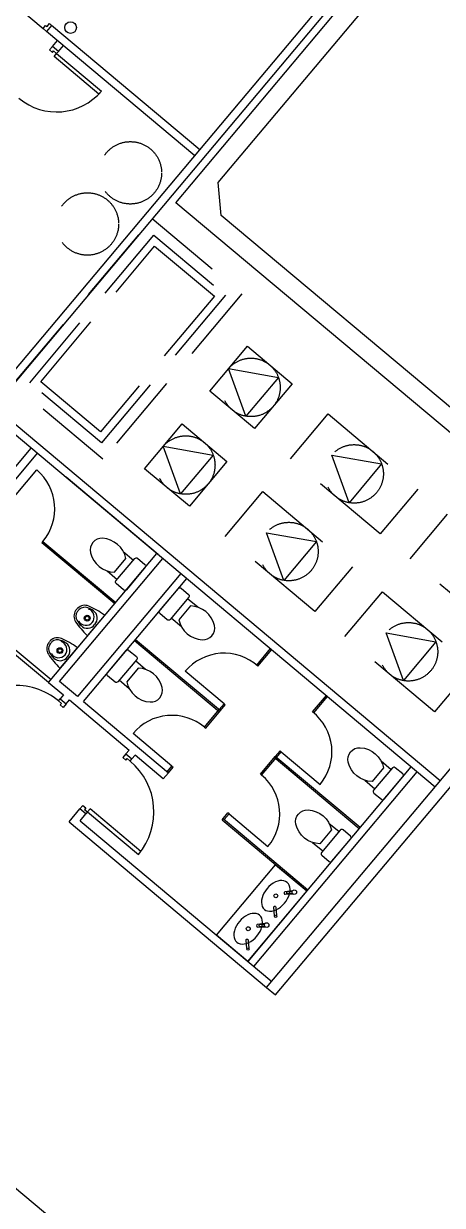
# Model space of a CAD drawing. Header units: millimetres. Extents: x 833779156 to 834921471, y 817530835 to 818378701.
# Drawn here: x 833820606 to 833821947, y 817931902 to 817935690 of the extents above; entities that cross this region are included whole.
import ezdxf

# ---------------------------------------------------------------- set-up
doc = ezdxf.new("R2010")
doc.units = ezdxf.units.MM
doc.header["$LTSCALE"] = 1000
doc.header["$MEASUREMENT"] = 0
doc.linetypes.add('HIDDEN', pattern=[0.375, 0.25, -0.125])

msp = doc.modelspace()

# ---------------------------------------------------------------- linework, layer by layer
at = {"color": 252}
for p, q in [((833821170.63648, 817935286.04244), (833822284.26602, 817936613.21443)), ((833822303.41713, 817936597.14474), (833820511.64668, 817934461.79587)), ((833821093.23694, 817935116.01506), (833822314.53339, 817936571.4995)), ((833821229.49801, 817935181.17194), (833822274.02788, 817936425.99416)), ((833820534.07079, 817935787.54929), (833820668.12857, 817935675.06146)), ((833820695.68893, 817935684.57075), (833820679.61924, 817935665.41964)), ((833821154.56679, 817935266.89132), (833820679.61924, 817935665.41964)), ((833821170.63648, 817935286.04244), (833820695.68893, 817935684.57075)), ((833820698.02155, 817935617.34309), (833820714.09124, 817935636.4942)), ((833820717.17266, 817935601.2734), (833820698.02155, 817935617.34309)), ((833820717.17266, 817935601.2734), (833820733.24235, 817935620.42451)), ((833820492.49557, 817934477.86557), (833821170.63648, 817935286.04244)), ((833821238.74227, 817935075.50954), (833821229.49801, 817935181.17194)), ((833821238.74227, 817935075.50954), (833821229.49801, 817935181.17194)), ((833822235.60071, 817934157.45803), (833821093.23694, 817935116.01506)), ((833822170.44383, 817934293.71911), (833821238.74227, 817935075.50954)), ((833822170.44383, 817934293.71911), (833821238.74227, 817935075.50954)), ((833821940.31955, 817933262.99697), (833820273.21538, 817934661.8635)), ((833820276.29678, 817934626.64268), (833820628.6772, 817934330.9604)), ((833820267.41731, 817933896.53832), (833820630.59231, 817934329.35343)), ((833820628.6772, 817934330.9604), (833821924.24986, 817933243.84585)), ((833820649.74342, 817934313.28374), (833820302.63811, 817933899.61974)), ((833820543.31884, 817934134.97607), (833820647.77182, 817934259.4583)), ((833821037.27813, 817933988.10351), (833820741.66875, 817934236.14923)), ((833820667.80106, 817934030.52309), (833820664.58712, 817934026.69287)), ((833820664.58712, 817934026.69286), (833820897.78024, 817933831.0206)), ((833820667.80106, 817934030.52309), (833820900.99418, 817933834.85083)), ((833820685.66033, 817933578.22594), (833821032.76564, 817933991.88994)), ((833820925.26702, 817933998.05637), (833820957.87173, 817933970.69778)), ((833820720.88113, 817933581.30736), (833821051.91675, 817933975.82025)), ((833821109.37009, 817933927.61117), (833820778.33447, 817933533.09829)), ((833820873.04053, 817933935.81525), (833820905.64525, 817933908.45666)), ((833820797.48558, 817933517.0286), (833821128.5212, 817933911.54148)), ((833821163.70619, 817933819.19503), (833821131.10149, 817933846.55363)), ((833821384.30827, 817932600.36852), (833822446.5148, 817933866.25696)), ((833821413.03494, 817932576.26399), (833822475.24146, 817933842.15243)), ((833820811.88319, 817933728.65246), (833820864.76159, 817933791.67052)), ((833820811.88319, 817933728.65246), (833820864.76159, 817933791.67052)), ((833821111.47969, 817933756.95392), (833821078.87499, 817933784.31253)), ((833820724.53437, 817933624.5542), (833820777.41278, 817933687.57226)), ((833820724.53437, 817933624.5542), (833820777.41278, 817933687.57226)), ((833820961.39642, 817933712.36993), (833821233.3422, 817933484.18033)), ((833820964.61036, 817933716.20015), (833821236.55613, 817933488.01055)), ((833821352.4451, 817933633.90027), (833821396.63675, 817933686.56582)), ((833820685.66033, 817933578.22594), (833820570.75367, 817933674.64408)), ((833820578.78851, 817933684.21963), (833820693.69518, 817933587.80149)), ((833820996.58142, 817933620.02347), (833820963.97671, 817933647.38208)), ((833821356.27533, 817933630.68633), (833821400.46697, 817933683.35188)), ((833821247.99212, 817933509.41804), (833821123.50989, 817933613.87103)), ((833820685.66033, 817933578.22594), (833820733.53811, 817933538.05171)), ((833820778.33447, 817933533.09829), (833820720.88113, 817933581.30736)), ((833820944.35492, 817933557.78237), (833820911.75021, 817933585.14097)), ((833820733.53811, 817933538.05171), (833820723.09281, 817933525.60349)), ((833821531.50799, 817933483.64866), (833821575.69964, 817933536.31422)), ((833821535.33821, 817933480.43472), (833821579.52986, 817933533.10028)), ((833820717.46838, 817933518.90058), (833820723.09277, 817933525.60347)), ((833820727.04394, 817933510.86574), (833820717.46838, 817933518.90058)), ((833820723.02652, 817933506.07796), (833820727.04394, 817933510.86574)), ((833820732.60208, 817933498.04312), (833820723.02652, 817933506.07796)), ((833820723.09281, 817933525.60349), (833820742.24392, 817933509.5338)), ((833820742.24389, 817933509.53378), (833820732.60208, 817933498.04312)), ((833820742.24392, 817933509.5338), (833820752.68922, 817933521.98202)), ((833820752.68922, 817933521.98202), (833820944.20033, 817933361.28512)), ((833820797.48558, 817933517.0286), (833821069.43135, 817933288.83899)), ((833821232.72591, 817933491.22449), (833821247.99212, 817933509.41804)), ((833821236.55613, 817933488.01055), (833821251.82234, 817933506.20411)), ((833821247.99212, 817933509.41804), (833821251.82234, 817933506.20411)), ((833821185.32033, 817933434.72871), (833821232.72591, 817933491.22449)), ((833821189.15055, 817933431.51477), (833821236.55613, 817933488.01055)), ((833821185.32032, 817933434.72871), (833821189.15055, 817933431.51477)), ((833821080.86734, 817933310.24649), (833820956.38512, 817933414.69947)), ((833820944.20033, 817933361.28512), (833820933.75503, 817933348.8369)), ((833820933.75503, 817933348.8369), (833820952.90614, 817933332.76721)), ((833820952.90614, 817933332.76721), (833820963.35144, 817933345.21543)), ((833821053.36166, 817933269.68788), (833820963.35144, 817933345.21543)), ((833821411.7888, 817933340.97288), (833821427.05501, 817933359.16644)), ((833821415.61902, 817933337.75895), (833821430.88523, 817933355.9525)), ((833821430.88523, 817933355.9525), (833821427.05501, 817933359.16644)), ((833821430.88523, 817933355.9525), (833821555.36745, 817933251.49952)), ((833821065.60113, 817933292.05293), (833821080.86734, 817933310.24649)), ((833821069.43135, 817933288.83899), (833821084.69756, 817933307.03255)), ((833821080.86734, 817933310.24649), (833821084.69756, 817933307.03255)), ((833821323.77352, 817932683.79839), (833821847.64542, 817933308.12462)), ((833821364.38321, 817933284.47711), (833821411.7888, 817933340.97288)), ((833821368.21344, 817933281.26317), (833821415.61902, 817933337.75895)), ((833821680.52064, 817933108.95306), (833821408.57486, 817933337.14266)), ((833821683.73458, 817933112.78328), (833821411.7888, 817933340.97288)), ((833821750.59209, 817933326.73928), (833821783.19681, 817933299.38068)), ((833821069.43135, 817933288.83899), (833821053.36166, 817933269.68788)), ((833821342.92463, 817932667.7287), (833821866.79653, 817933292.05493)), ((833821368.21344, 817933281.26317), (833821364.38321, 817933284.47711)), ((833821698.36561, 817933264.49815), (833821730.97033, 817933237.13956)), ((833820751.36405, 817933131.47179), (833820785.91388, 817933172.64667)), ((833820805.06499, 817933156.57698), (833820785.91388, 817933172.64667)), ((833820786.58485, 817933134.55321), (833820805.06499, 817933156.57698)), ((833821241.45008, 817933137.97111), (833821259.93023, 817933159.99488)), ((833821248.49424, 817933138.58739), (833821263.76045, 817933156.78095)), ((833821263.76045, 817933156.78095), (833821259.93023, 817933159.99488)), ((833821263.76045, 817933156.78095), (833821388.24267, 817933052.32796)), ((833820751.36405, 817933131.47178), (833821384.30827, 817932600.36852)), ((833820786.58485, 817933134.55321), (833821400.37796, 817932619.51963)), ((833821241.45008, 817933137.97111), (833821513.39586, 817932909.78151)), ((833821244.66402, 817933141.80133), (833821516.6098, 817932913.61173)), ((833821583.46731, 817933127.56772), (833821616.07203, 817933100.20913)), ((833821531.24083, 817933065.3266), (833821563.84555, 817933037.968)), ((833821223.50548, 817932767.93327), (833821413.12782, 817932993.91638)), ((833821413.12782, 817932993.91638), (833821513.39586, 817932909.78151)), ((833821513.39586, 817932909.78151), (833821323.77352, 817932683.79839)), ((833821323.77352, 817932683.79839), (833821223.50548, 817932767.93327)), ((833821384.30827, 817932600.36852), (833821413.03494, 817932576.26399))]:
    msp.add_line(p, q, dxfattribs=at)
at = {"color": 252, "linetype": 'HIDDEN'}
for p, q in [((833820572.71149, 817934534.57008), (833821017.84191, 817935065.05586)), ((833821017.84191, 817935065.05586), (833821305.10857, 817934824.0105)), ((833820625.54269, 817934539.19221), (833821022.46404, 817935012.22466)), ((833821022.46404, 817935012.22466), (833821252.27737, 817934819.38837)), ((833820660.76349, 817934542.27363), (833821025.54546, 817934977.00385)), ((833821025.54546, 817934977.00385), (833821217.05657, 817934816.30695)), ((833821305.10857, 817934824.0105), (833820859.97815, 817934293.52473)), ((833821217.05657, 817934816.30695), (833820852.2746, 817934381.57673)), ((833821252.27737, 817934819.38837), (833820855.35602, 817934346.35593)), ((833821201.94126, 817934512.42897), (833821322.46393, 817934656.0623)), ((833821322.46393, 817934656.0623), (833821466.09727, 817934535.53963)), ((833821262.20264, 817934584.24569), (833821422.11547, 817934556.04862)), ((833821317.73968, 817934431.65858), (833821262.20264, 817934584.24569)), ((833821422.11547, 817934556.04862), (833821317.73968, 817934431.65858)), ((833820859.97815, 817934293.52473), (833820572.71149, 817934534.57008)), ((833820855.35602, 817934346.35593), (833820625.54269, 817934539.19221)), ((833820852.2746, 817934381.57673), (833820660.76349, 817934542.27363)), ((833821466.09727, 817934535.53963), (833821345.57459, 817934391.90629)), ((833821345.57459, 817934391.90629), (833821201.94126, 817934512.42897)), ((833820993.03528, 817934263.46453), (833821113.55796, 817934407.09786)), ((833821113.55796, 817934407.09786), (833821257.19129, 817934286.57518)), ((833821460.48126, 817934295.48815), (833821581.00393, 817934439.12148)), ((833821581.00393, 817934439.12148), (833821868.2706, 817934198.07613)), ((833821053.29667, 817934335.28124), (833821213.20949, 817934307.08418)), ((833821108.83371, 817934182.69414), (833821053.29667, 817934335.28124)), ((833821213.20949, 817934307.08418), (833821108.83371, 817934182.69414)), ((833821747.74792, 817934054.4428), (833821460.48126, 817934295.48815)), ((833821592.5593, 817934307.04353), (833821752.47213, 817934278.84647)), ((833821648.09635, 817934154.45643), (833821592.5593, 817934307.04353)), ((833821136.66862, 817934142.94185), (833820993.03528, 817934263.46453)), ((833821257.19129, 817934286.57518), (833821136.66862, 817934142.94185)), ((833821752.47213, 817934278.84647), (833821648.09635, 817934154.45643)), ((833821251.57528, 817934046.52371), (833821372.09796, 817934190.15704)), ((833821372.09796, 817934190.15704), (833821659.36463, 817933949.11169)), ((833821868.2706, 817934198.07613), (833821747.74792, 817934054.4428)), ((833821843.50348, 817933974.09435), (833821964.02615, 817934117.72768)), ((833821538.84195, 817933805.47835), (833821251.57528, 817934046.52371)), ((833821383.65333, 817934058.07909), (833821543.56616, 817934029.88202)), ((833821439.19037, 817933905.49198), (833821383.65333, 817934058.07909)), ((833821543.56616, 817934029.88202), (833821439.19037, 817933905.49198)), ((833822130.77014, 817933733.04899), (833821843.50348, 817933974.09435)), ((833821659.36463, 817933949.11169), (833821538.84195, 817933805.47835)), ((833821634.5975, 817933725.1299), (833821755.12018, 817933868.76324)), ((833821755.12018, 817933868.76324), (833822042.38685, 817933627.71788)), ((833821921.86417, 817933484.08455), (833821634.5975, 817933725.1299)), ((833821766.67555, 817933736.68528), (833821926.58838, 817933708.48822)), ((833821822.21259, 817933584.09818), (833821766.67555, 817933736.68528)), ((833821926.58838, 817933708.48822), (833821822.21259, 817933584.09818)), ((833822042.38685, 817933627.71788), (833821921.86417, 817933484.08455))]:
    msp.add_line(p, q, dxfattribs=at)
at = {"color": 252}
for points in [[(833824847.92855, 817934249.91746), (833824139.10092, 817933906.85918, 0.1080614367), (833822092.88279, 817932084.93662, 0.2163325761), (833821916.73206, 817931224.46817), (833821263.38184, 817931224.46817, 0.1017302173), (833820980.02161, 817931588.50876), (833820736.25207, 817931825.49019), (833817516.9503, 817934526.80512), (833820513.94753, 817938098.48734), (833823578.1253, 817935527.3369), (833823754.89189, 817935737.99912), (833824272.62563, 817935303.5689), (833824240.58507, 817935265.38448), (833824508.70621, 817935040.40413), (833824259.62601, 817934743.56191)], [(833820819.92437, 817933994.20255, 0.3394182306), (833820896.50048, 817933931.58981), (833820933.50205, 817933975.68658, 0.3394182306), (833820858.5432, 817934040.22671, 0.501116523)], [(833820901.62783, 817933903.66888), (833820961.88915, 817933975.48556, -0.4142135624), (833820970.69435, 817933976.25592), (833820994.63325, 817933956.16881, -0.4142135624), (833820995.4036, 817933947.36361), (833820935.14228, 817933875.54693, -0.4142135624), (833820926.33708, 817933874.77657), (833820902.39819, 817933894.86368, -0.4142135624)], [(833821135.11891, 817933851.34141), (833821074.85756, 817933779.52475, -0.4142135624), (833821066.05236, 817933778.75439), (833821042.11348, 817933798.84151, -0.4142135624), (833821041.34312, 817933807.64671), (833821101.60447, 817933879.46337, -0.4142135624), (833821110.40967, 817933880.23372), (833821134.34856, 817933860.14661, -0.4142135624)], [(833821216.82234, 817933760.80771, 0.3394182306), (833821140.24625, 817933823.42048), (833821103.24467, 817933779.32372, 0.3394182306), (833821178.20349, 817933714.78357, 0.501116523)], [(833820967.99413, 817933652.16985), (833820907.73279, 817933580.35319, -0.4142135624), (833820898.92759, 817933579.58284), (833820874.9887, 817933599.66995, -0.4142135624), (833820874.21834, 817933608.47515), (833820934.47969, 817933680.29182, -0.4142135624), (833820943.28489, 817933681.06217), (833820967.22378, 817933660.97505, -0.4142135624)], [(833821049.69756, 817933561.63615, 0.3394182306), (833820973.12147, 817933624.24892), (833820936.11989, 817933580.15216, 0.3394182306), (833821011.07871, 817933515.61201, 0.501116523)], [(833821683.86828, 817933368.90961, -0.3394182306), (833821758.82713, 817933304.36948), (833821721.82556, 817933260.27271, -0.3394182306), (833821645.24944, 817933322.88545, -0.501116523)], [(833821787.21423, 817933304.16846), (833821726.9529, 817933232.35178, 0.4142135624), (833821727.72326, 817933223.54658), (833821751.66215, 817933203.45947, 0.4142135624), (833821760.46736, 817933204.22983), (833821820.72868, 817933276.04651, 0.4142135624), (833821819.95832, 817933284.85171), (833821796.01943, 817933304.93882, 0.4142135624)], [(833821516.7435, 817933169.73806, -0.3394182306), (833821591.70235, 817933105.19793), (833821554.70078, 817933061.10115, -0.3394182306), (833821478.12466, 817933123.7139, -0.501116523)], [(833821620.08945, 817933104.99691), (833821559.82813, 817933033.18022, 0.4142135624), (833821560.59848, 817933024.37502), (833821584.53738, 817933004.28792, 0.4142135624), (833821593.34258, 817933005.05827), (833821653.6039, 817933076.87496, 0.4142135624), (833821652.83354, 817933085.68016), (833821628.89465, 817933105.76726, 0.4142135624)]]:
    msp.add_lwpolyline(points, format="xyb", close=True, dxfattribs=at)
for points in [[(833820679.61927, 817935665.41967), (833820668.1286, 817935675.06149), (833820676.16345, 817935684.63704), (833820680.95123, 817935680.61962), (833820688.98607, 817935690.19518), (833820695.68896, 817935684.57079)], [(833820698.02155, 817935617.34309), (833820688.37974, 817935605.85242), (833820697.95529, 817935597.81758), (833820701.97271, 817935602.60536), (833820711.54827, 817935594.57051), (833820717.17266, 817935601.2734)], [(833820933.755, 817933348.83694), (833820924.11319, 817933337.34627), (833820933.68874, 817933329.31142), (833820937.70616, 817933334.0992), (833820947.28172, 817933326.06436), (833820952.90611, 817933332.76725)], [(833820785.91388, 817933172.64667), (833820795.55569, 817933184.13734), (833820805.13125, 817933176.1025), (833820801.11383, 817933171.31472), (833820810.68939, 817933163.27988), (833820805.065, 817933156.57699)]]:
    msp.add_lwpolyline(points, dxfattribs=at)
for points in [[(833820703.51343, 817935584.99496), (833820711.54827, 817935594.57051), (833820855.18163, 817935474.04787), (833820847.14679, 817935464.47231)], [(833820818.72423, 817933172.85544), (833820810.68939, 817933163.27988), (833820973.47386, 817933026.68755), (833820981.50871, 817933036.26311)]]:
    msp.add_lwpolyline(points, close=True, dxfattribs=at)
for points in [[(833821467.03025, 817932910.2588), (833821442.5926, 817932907.27337), (833821442.5926, 817932907.27337, 0.4016531871), (833821440.47403, 817932904.63539), (833821440.47403, 817932904.63539), (833821440.76809, 817932901.27312), (833821440.76809, 817932901.27312, 0.4016531871), (833821443.31241, 817932899.04294), (833821443.31241, 817932899.04294), (833821443.31241, 817932899.04294), (833821467.8973, 817932900.34488)], [(833821465.73093, 817932907.60528), (833821449.10145, 817932906.15091), (833821449.10145, 817932906.15091, 0.4142135624), (833821447.98981, 817932904.8262), (833821447.98981, 817932904.8262), (833821448.20289, 817932902.38984), (833821448.20289, 817932902.38984), (833821448.20289, 817932902.38984, 0.4142135624), (833821449.5276, 817932901.27821), (833821449.5276, 817932901.27821), (833821466.15709, 817932902.73257)], [(833821409.44284, 817932830.0891), (833821407.0487, 817932857.46412, -1), (833821413.27493, 817932858.00864), (833821415.66908, 817932830.63363)], [(833821378.64696, 817932804.92769), (833821354.2093, 817932801.94226), (833821354.2093, 817932801.94226, 0.4016531871), (833821352.09073, 817932799.30427), (833821352.09073, 817932799.30427), (833821352.38479, 817932795.94201), (833821352.38479, 817932795.94201, 0.4016531871), (833821354.92911, 817932793.71183), (833821354.92911, 817932793.71183), (833821354.92911, 817932793.71183), (833821379.514, 817932795.01377)], [(833821377.34764, 817932802.27417), (833821360.71815, 817932800.8198), (833821360.71815, 817932800.8198, 0.4142135624), (833821359.60651, 817932799.49509), (833821359.60651, 817932799.49509), (833821359.81959, 817932797.05873), (833821359.81959, 817932797.05873), (833821359.81959, 817932797.05873, 0.4142135624), (833821361.1443, 817932795.9471), (833821361.1443, 817932795.9471), (833821377.77379, 817932797.40146)], [(833821321.05955, 817932724.75799), (833821318.6654, 817932752.133, -1), (833821324.89164, 817932752.67753), (833821327.28578, 817932725.30252)]]:
    msp.add_lwpolyline(points, format="xyb", dxfattribs=at)
for centre, radius in [((833820756.21012, 817935677.4883), 18.75), ((833820809.61643, 817933784.36781), 9.38684), ((833820809.59572, 817933784.26602), 6.13854), ((833820722.26762, 817933680.26954), 9.38684), ((833820722.2469, 817933680.16776), 6.13854), ((833821413.5894, 817932893.99176), 6.25), ((833821472.83498, 817932905.77159), 7.33689), ((833821412.72336, 817932828.44725), 3.66844), ((833821325.2061, 817932788.66065), 6.25), ((833821384.45168, 817932800.44048), 7.33689), ((833821324.34006, 817932723.11614), 3.66844)]:
    msp.add_circle(centre, radius, dxfattribs=at)
at = {"color": 252, "linetype": 'HIDDEN'}
for centre, radius in [((833820947.85766, 817935211.8946), 100), ((833820810.23725, 817935047.88498), 100), ((833821334.01926, 817934523.9843), 93.75), ((833821125.11329, 817934275.01985), 93.75), ((833821664.37593, 817934246.78214), 93.75), ((833821455.46996, 817933997.8177), 93.75), ((833821838.49218, 817933676.42389), 93.75)]:
    msp.add_circle(centre, radius, dxfattribs=at)
at = {"color": 252}
for centre, radius, start, end in [((833820711.54827, 817935594.57051), 187.50001, 230.00001312, 320.00001312), ((833820543.31884, 817934134.97607), 162.5, 320.00000349, 50.00000349), ((833820799.10173, 817933790.59118), 31.94188, 146.18821826, 213.598843), ((833820799.10173, 817933790.59118), 31.94188, 146.18821826, 213.598843), ((833820828.23666, 817933768.5504), 68.44642, 135.23972634, 144.42971607), ((833820828.23666, 817933768.5504), 68.44642, 135.23972634, 144.42971607), ((833820799.10173, 817933790.59118), 25.67082, 146.18821826, 213.598843), ((833820828.23666, 817933768.5504), 62.17535, 135.23972634, 144.42971607), ((833820801.54438, 817933793.50222), 31.94188, 66.40115744, 133.30592887), ((833820801.54438, 817933793.50222), 31.94188, 66.40115744, 133.30592887), ((833820801.54438, 817933793.50222), 25.67082, 66.40115744, 133.07692684), ((833820795.35296, 817933762.49665), 56.96206, 52.85107025, 73.19539397), ((833820803.57589, 817933787.43408), 28.08909, 322.94388785, 68.15290511), ((833820705.45314, 817933573.54583), 271.97177, 54.2258735, 66.40115744), ((833820705.45314, 817933573.54583), 271.97177, 54.2258735, 66.40115744), ((833820813.14772, 817933784.40391), 28.77024, 315.86885279, 54.75151885), ((833820999.03036, 817933923.4177), 271.97177, 213.598843, 225.77412358), ((833820999.03036, 817933923.4177), 271.97177, 213.598843, 225.77412358), ((833820828.56112, 817933802.07262), 56.96206, 206.80462966, 227.14895489), ((833820805.43045, 817933789.64426), 28.08909, 211.84711763, 317.05612388), ((833820810.07672, 817933780.74404), 28.77024, 225.24849711, 324.13115845), ((833820863.42685, 817933792.7905), 1.74238, 320.00001312, 54.2258735), ((833820863.42685, 817933792.7905), 1.74238, 320.00001312, 54.2258735), ((833820810.54844, 817933729.77244), 1.74238, 225.77412358, 320.00001312), ((833820810.54844, 817933729.77244), 1.74238, 225.77412358, 320.00001312), ((833820711.75292, 817933686.49292), 31.94188, 146.18821826, 213.598843), ((833820711.75292, 817933686.49292), 31.94188, 146.18821826, 213.598843), ((833820740.88785, 817933664.45213), 68.44642, 135.23972634, 144.42971607), ((833820740.88785, 817933664.45213), 68.44642, 135.23972634, 144.42971607), ((833820711.75292, 817933686.49292), 25.67082, 146.18821826, 213.598843), ((833820740.88785, 817933664.45213), 62.17535, 135.23972634, 144.42971607), ((833820714.19557, 817933689.40396), 31.94188, 66.40115744, 133.30592887), ((833820714.19557, 817933689.40396), 31.94188, 66.40115744, 133.30592887), ((833820714.19557, 817933689.40396), 25.67082, 66.40115744, 133.07692684), ((833820708.00415, 817933658.39839), 56.96206, 52.85107025, 73.19539397), ((833820716.22708, 817933683.33582), 28.08909, 322.94388785, 68.15290511), ((833820618.10433, 817933469.44757), 271.97177, 54.2258735, 66.40115744), ((833820618.10433, 817933469.44757), 271.97177, 54.2258735, 66.40115744), ((833820725.79891, 817933680.30565), 28.77024, 315.86885279, 54.75151885), ((833820776.07804, 817933688.69224), 1.74238, 320.00001312, 54.2258735), ((833820776.07804, 817933688.69224), 1.74238, 320.00001312, 54.2258735), ((833820911.68155, 817933819.31944), 271.97177, 213.598843, 225.77412358), ((833820911.68155, 817933819.31944), 271.97177, 213.598843, 225.77412358), ((833820741.21231, 817933697.97436), 56.96206, 206.80462966, 227.14895489), ((833820718.08164, 817933685.546), 28.08909, 211.84711763, 317.05612388), ((833820722.72791, 817933676.64577), 28.77024, 225.24849711, 324.13115845), ((833821248.05447, 817933509.29826), 162.62477, 48.28210366, 139.9817942), ((833820723.19963, 817933625.67418), 1.74238, 225.77412358, 320.00001312), ((833820723.19963, 817933625.67418), 1.74238, 225.77412358, 320.00001312), ((833821080.86734, 817933310.24649), 162.5, 50.00000349, 140.00000349), ((833821430.75644, 817933355.99311), 162.62477, 320.01820839, 51.71789565), ((833820810.68939, 817933163.27988), 212.50001, 320.00001312, 50.00001312), ((833821263.76045, 817933156.78095), 162.5, 320.00000349, 50.00000349)]:
    msp.add_arc(centre, radius, start, end, dxfattribs=at)
msp.add_ellipse((833820580.87605, 817933356.11615), major_axis=(-162.37999, 137.07294), ratio=0.9999998519, start_param=-1.5678404045, end_param=0.002955923, dxfattribs=at)
at = {"color": 252, "extrusion": (0, 0, -1)}
for centre in [(833821413.5894, 817932893.99176), (833821325.2061, 817932788.66065)]:
    msp.add_ellipse(centre, major_axis=(36.37563, 43.34804), ratio=0.646155585, start_param=0.0000000028, end_param=6.28318531, dxfattribs=at)

doc.saveas('drawing.dxf')
